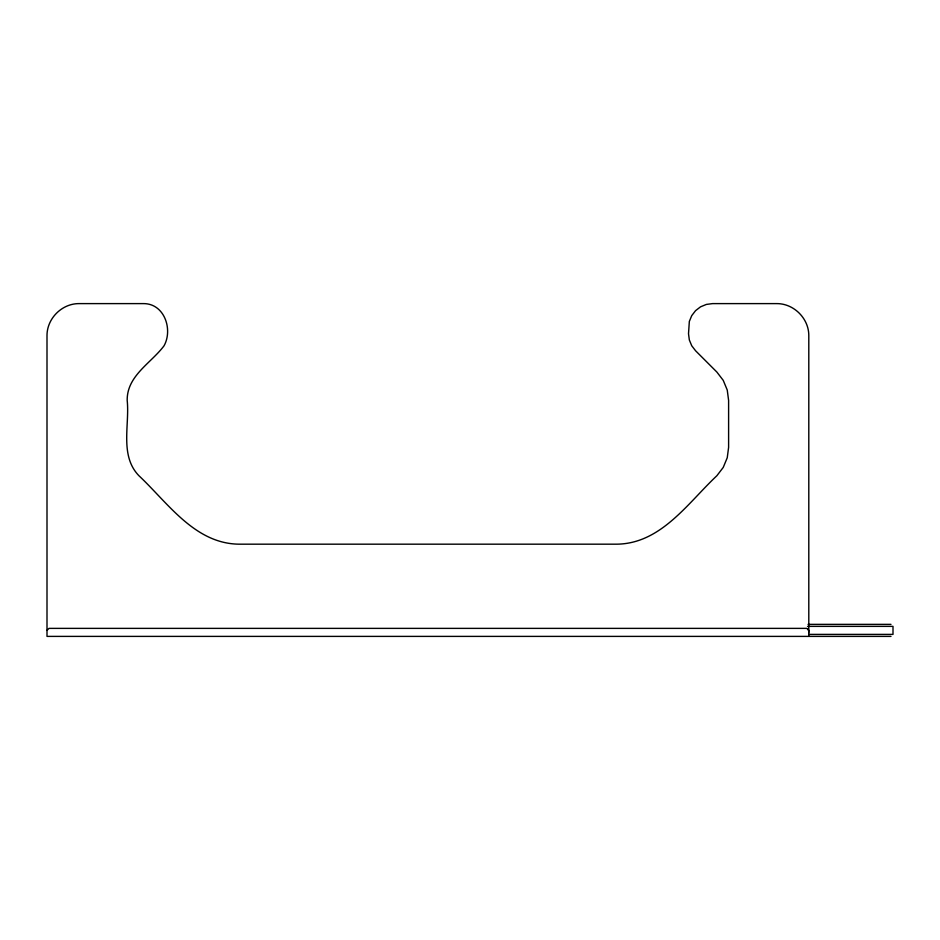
<?xml version="1.0" encoding="UTF-8"?>
<svg xmlns="http://www.w3.org/2000/svg" width="940" height="940" viewBox="0 0 940 940"><rect width="100%" height="100%" fill="white"/><g stroke="black" fill="none" stroke-linecap="round" stroke-linejoin="round"><path stroke-width="1.41" d="M47 630.376L49.009 628.378L806.802 628.378L808.8 630.376M808.036 624.36L890.991 624.36M807.542 626.369L893 626.369L893 634.394L808.8 634.394M890.991 636.392L47 636.392L47 335.686C46.894 318.519 61.911 303.502 79.078 303.608L143.233 303.608C164.336 303.279 173.125 329.353 164.065 345.767C151.035 363.204 126.818 375.788 127.194 400.405C129.767 425.091 119.451 455.63 138.932 475.734C168.319 503.335 195.45 544.648 240.593 544.178L615.207 544.178C660.35 544.648 687.481 503.335 716.868 475.734L723.236 467.427L727.243 457.757L728.606 447.381L728.606 400.405L727.243 390.029L723.236 380.359L716.868 372.052L695.565 350.749L691.734 345.767L689.337 339.963L688.515 333.735L689.337 321.433L691.734 315.64L695.565 310.658L700.547 306.828L706.351 304.431L712.579 303.608L776.722 303.608C793.889 303.502 808.905 318.519 808.8 335.686L808.8 636.392M808.095 629.083A8.014 8.014 0 0 1 808.8 632.385"/></g></svg>
